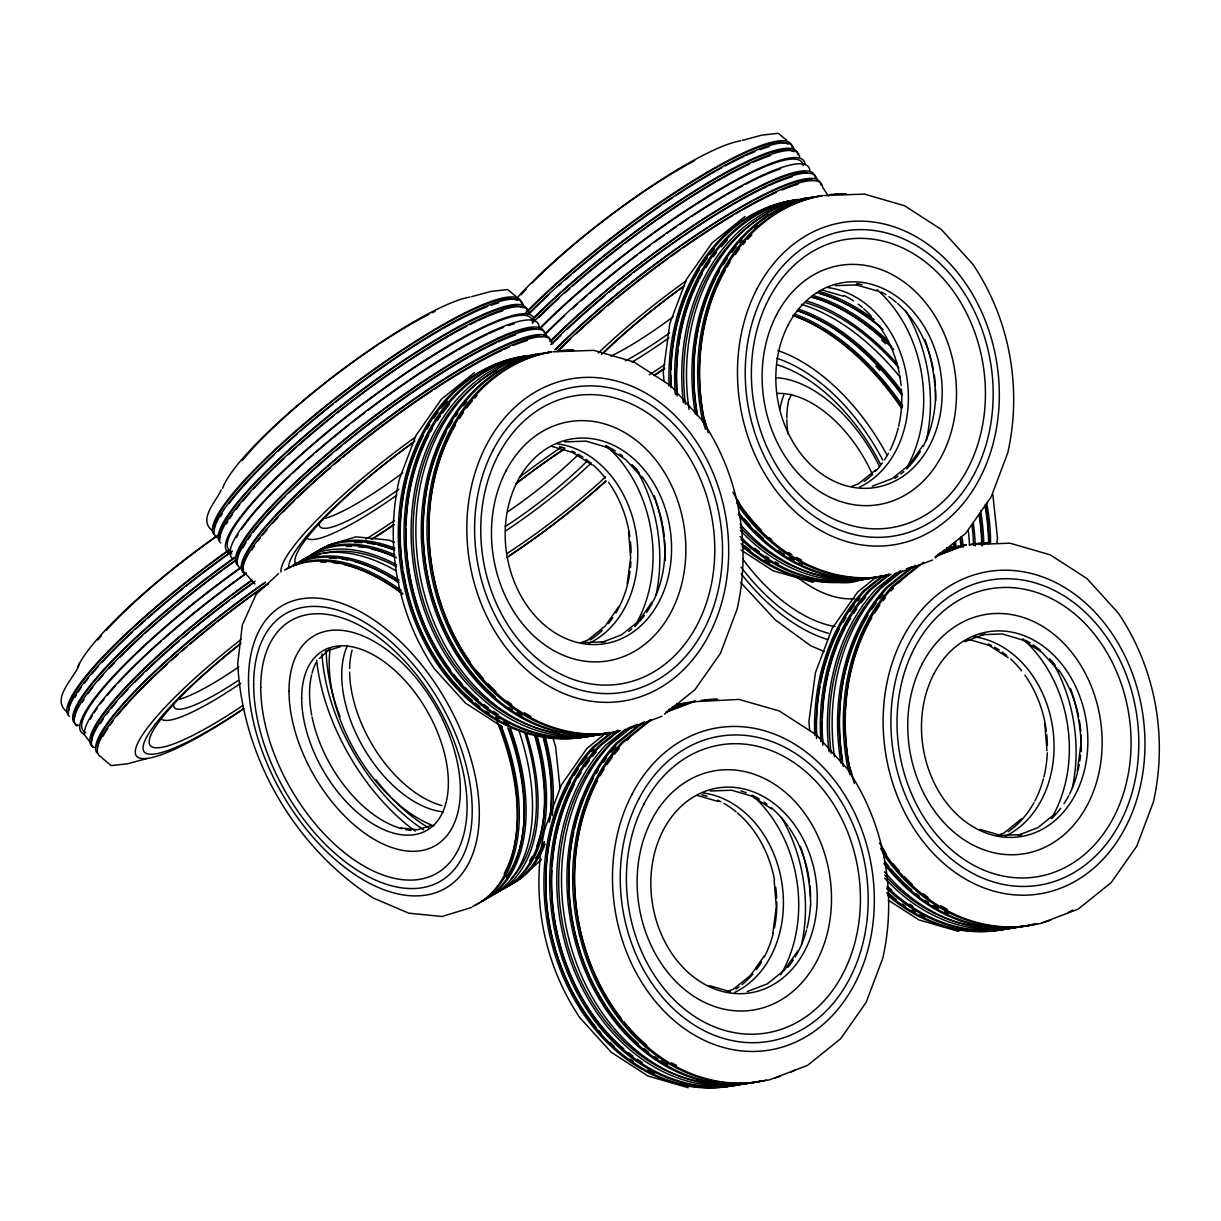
<?xml version="1.0" encoding="UTF-8"?>
<svg xmlns="http://www.w3.org/2000/svg" width="1221" height="1221" viewBox="0 0 1221 1221"><rect width="100%" height="100%" fill="white"/><g stroke="black" fill="none" stroke-linecap="round" stroke-linejoin="round"><path stroke-width="1.5" d="M996.824 543.406L997.481 537.988L992.841 494.444M544.795 828.998C530.28 893.589 542.826 962.896 579.944 1017.81L611.263 1052.304L648 1076.022L688.171 1087.697M627.182 583.821L630.662 557.86L628.525 531.196M772.832 932.936L776.312 906.959L774.175 880.295M1077.273 771.413L1080.753 745.451M544.856 828.815L561.462 784.767L586.996 748.351L605.982 733.073M256.089 594.49L242.323 625.015L237.729 663.324C242.231 756.913 294.414 847.313 373.214 898L408.699 913.171L442.002 916.513L471.352 907.524M789.377 399.008L791.544 394.23M79.457 663.461C76.145 676.831 49.832 698.168 66.758 711.645M221.169 489.804C216.621 501.221 197.497 519.291 212.408 530.723M618.421 607.051L605.128 626.144L587.774 640.079L581.104 642.628M638.659 621.138L652.228 601.785M909.309 464.88L922.878 445.543M750.503 975.487L764.071 956.15M784.309 970.237L797.878 950.884M319.337 658.592L330.464 648.427M256.425 594.032L278.556 573.58M519.887 879.41L541.544 859.309M474.404 372.68L441.346 399.252L415.812 435.668L399.145 479.899C384.63 544.49 397.176 613.797 434.294 668.711L465.613 703.204L502.35 726.922M745.039 216.422L711.98 242.994L686.446 279.411L669.795 323.657L663.278 372.252L664.01 381.486M638.934 620.894L621.581 634.828L601.602 642.444M875.762 469.887L858.409 483.837L851.754 486.37M909.584 464.636L892.23 478.571L872.237 486.202M611.202 732.356L592.734 747.176A192.796 153.632 81.2 0 0 563.568 977.731A192.796 153.632 81.2 0 0 739.178 1084.217M612.896 732.096L594.429 746.916A192.796 153.632 81.2 0 0 563.949 974.373A192.796 153.632 81.2 0 0 735.546 1085.164M618.36 730.326L598.488 746.29A192.796 153.632 81.2 0 0 567.994 973.748A192.796 153.632 81.2 0 0 739.605 1084.538M618.635 731.196L600.183 746.031A192.796 153.632 81.2 0 0 571.001 976.571A192.796 153.632 81.2 0 0 746.611 1083.073M625.473 729.212L605.585 745.176A192.796 153.632 81.2 0 0 575.976 974.709A192.796 153.632 81.2 0 0 750.243 1082.661M631.623 727.334L610.317 744.444A192.796 153.632 81.2 0 0 579.838 971.916A192.796 153.632 81.2 0 0 751.434 1082.691M641.3 723.076L615.735 743.604A192.796 153.632 81.2 0 0 586.568 974.16A192.796 153.632 81.2 0 0 762.163 1080.646M644.398 721.672L617.414 743.345A192.796 153.632 81.2 0 0 587.805 972.862A192.796 153.632 81.2 0 0 762.087 1080.814M649.877 719.902L621.474 742.719A192.796 153.632 81.2 0 0 591.864 972.237A192.796 153.632 81.2 0 0 766.147 1080.188M651.571 719.642L623.168 742.444A192.796 153.632 81.2 0 0 592.689 969.917A192.796 153.632 81.2 0 0 764.285 1080.692L769.779 1079.761L807.539 1065.368L840.597 1038.796L866.147 1002.38L882.798 958.134C897.313 893.543 884.767 824.251 847.649 769.322M664.468 714.209L694.947 689.682L720.497 653.281L737.148 609.035C751.678 544.444 739.117 475.152 701.999 420.222M876.617 576.831L857.63 592.093L832.096 628.51L815.43 672.756L808.928 721.352L809.66 730.585M881.837 576.098L863.369 590.933A192.796 153.632 81.2 0 0 814.712 735.118M883.531 575.839L865.063 590.659A192.796 153.632 81.2 0 0 816.574 738.583M889.01 574.068L869.123 590.033A192.796 153.632 81.2 0 0 820.848 741.696M889.27 574.954L870.817 589.774A192.796 153.632 81.2 0 0 822.832 745.176M896.107 572.97L876.22 588.934A192.796 153.632 81.2 0 0 828.983 751.8M902.258 571.092L880.952 588.201A192.796 153.632 81.2 0 0 834.416 756.638M911.934 566.819L886.37 587.362A192.796 153.632 81.2 0 0 840.979 763.171M915.048 565.43L888.064 587.087A192.796 153.632 81.2 0 0 843.314 766.559M919.092 564.789L892.124 586.462A192.796 153.632 81.2 0 0 847.374 765.918L850.03 774.862M923.625 562.255L893.803 586.202A192.796 153.632 81.2 0 0 849.068 765.659L854.379 783.546M935.103 557.951L965.597 533.44L991.131 497.023L1007.783 452.777C1022.313 388.186 1009.767 318.895 972.649 263.98L941.33 229.487L904.593 205.769L864.422 194.093L823.809 195.574M750.778 975.243L733.424 989.178L726.754 991.727M784.584 969.993L767.231 983.928L747.252 991.544M1021.412 818.986L1004.059 832.936L997.389 835.469M1055.234 813.735L1037.865 827.67L1017.887 835.301M863.995 578.113L858.851 580.082A192.796 153.632 81.2 0 1 742.032 546.291M865.689 577.854L860.546 579.822A192.796 153.632 81.2 0 1 741.01 543.666M868.039 577.869L864.59 579.181A192.796 153.632 81.2 0 1 741.055 539.346M942.948 550.732L951.525 547.451A192.796 153.632 81.2 0 1 958.683 546.214M875.136 576.77L871.702 578.082A192.796 153.632 81.2 0 1 740.323 530.372M881.577 575.381L876.434 577.35A192.796 153.632 81.2 0 1 740.048 524.053M939.758 553.159L956.943 546.611M938.018 554.212L958.622 546.352A192.796 153.632 81.2 0 1 965.796 545.115M886.995 574.542L881.837 576.51A192.796 153.632 81.2 0 1 738.293 514.438M936.919 555.54L962.682 545.711A192.796 153.632 81.2 0 1 966.254 545.039M888.69 574.282L883.531 576.236A192.796 153.632 81.2 0 1 738.827 512.667M935.179 556.593L964.376 545.451M891.025 574.297L887.591 575.61A192.796 153.632 81.2 0 1 739.529 507.463L736.767 502.457M906.455 568.803L911.614 566.834M894.779 574.404L932.539 560.012M593.36 734.37L588.217 736.324A192.796 153.632 81.2 0 1 402.35 577.548A192.796 153.632 81.2 0 1 517.658 357.341M593.33 734.752L589.896 736.065A192.796 153.632 81.2 0 1 403.235 572.786A192.796 153.632 81.2 0 1 526.51 355.83A192.796 153.632 81.2 0 0 523.015 356.364M597.39 734.126L593.955 735.439A192.796 153.632 81.2 0 1 407.692 574.419A192.796 153.632 81.2 0 1 526.968 355.769M672.298 706.974L680.891 703.708A192.796 153.632 81.2 0 1 688.049 702.457M604.502 733.027L601.053 734.34A192.796 153.632 81.2 0 1 414.591 572.191A192.796 153.632 81.2 0 1 535.866 354.365M609.233 732.279L605.799 733.592A192.796 153.632 81.2 0 1 419.139 570.314A192.796 153.632 81.2 0 1 542.399 353.357M669.123 709.416L686.294 702.869M669.093 709.798L687.988 702.594A192.796 153.632 81.2 0 1 695.146 701.358A192.796 153.632 81.2 0 0 691.666 701.892M666.284 711.797L692.048 701.968A192.796 153.632 81.2 0 1 695.619 701.297M618.04 730.524L612.896 732.493A192.796 153.632 81.2 0 1 426.053 568.086A192.796 153.632 81.2 0 1 551.312 352.014A192.796 153.632 81.2 0 0 547.817 352.518M666.254 712.179L693.742 701.709L738.995 699.419L779.257 710.958L816.345 734.828L847.527 769.138M620.39 730.555L616.956 731.867A192.796 153.632 81.2 0 1 430.479 569.719A192.796 153.632 81.2 0 1 551.755 351.907A192.796 153.632 81.2 0 0 432.371 570.573A192.796 153.632 81.2 0 0 618.635 731.593M628.952 727.67L637.53 724.389M624.145 730.662L661.889 716.269M964.819 641.697L984.798 634.081M327.167 545.604L355.952 536.828L388.782 540.079L394.291 542.322M325.427 651.327L340.369 646.718M430.83 825.655L417.551 829.746L400.671 827.96M742.353 140.369L761.706 135.165L778.235 133.287L786.645 140.232M471.703 296.627L491.071 291.407L507.6 289.545L516.01 296.474M147.069 758.531L127.701 763.751L111.172 765.613L102.259 758.149M1018.299 835.149L1021.687 834.63L1000.442 835.408M835.347 285.653L856.593 284.859M553.159 351.816L593.772 350.335L633.607 361.859M564.713 441.91L585.958 441.117L606.608 447.207M969.443 544.673L1010.057 543.192L1050.243 554.868L1086.98 578.586L1118.283 613.079C1155.402 667.994 1167.963 737.286 1153.433 801.876L1136.782 846.122L1111.247 882.539L1078.189 909.111L1040.429 923.503L1034.935 924.45A192.796 153.632 81.2 0 1 886.873 856.303L879.502 842.963M584.157 642.567L605.402 641.773M980.997 634.752L1002.243 633.958L1022.893 640.048M710.363 791.01L731.608 790.216L752.258 796.306M856.165 284.859L877.243 290.949M822.343 290.11L843.436 296.215M551.709 446.367L572.802 452.457M773.336 570.833L813.155 582.341M967.994 639.209L989.086 645.314M979.791 829.334L1000.884 835.423M697.359 795.466L718.436 801.556M958.806 931.44L918.986 919.932L888.293 900.182M709.157 985.576L730.234 991.681M824.16 651.48L810.759 645.787L775.381 619.993L740.628 582.448M633.958 362.011L670.695 385.729L701.877 420.039M1022.542 639.896L1042.062 652.487L1058.622 670.726M988.735 645.146L1008.241 657.753M606.257 447.039L625.778 459.645L642.338 477.869M741.04 550.045L772.985 570.665M572.435 452.304L591.956 464.896M751.907 796.138L771.428 808.745M254.945 584.035L242.842 570.589M89.743 741.758L84.341 734.676A192.796 34.341 -37.4 0 1 246.444 572.924M737.347 499.465L740.933 505.952A190.415 151.725 81.2 0 0 761.232 530.097M732.936 492.185L741.223 507.203A192.796 153.632 81.2 0 0 889.285 575.35M882.096 846.931L886.583 855.051M880.585 848.229L885.179 856.562A192.796 153.632 81.2 0 0 1036.782 923.931M852.502 776.51L849.236 765.552A190.415 151.725 81.2 0 1 871.779 617.765M707.386 429.243L703.586 416.437A190.415 151.725 81.2 0 1 706.089 318.803M708.195 432.646L703.418 416.559A192.796 153.632 81.2 0 1 822.298 195.681M705.448 429.334L701.724 416.819A192.796 153.632 81.2 0 1 822.405 195.65M552.899 737.759L555.616 746.87L560.027 788.14M1044.825 724.038L1046.946 750.717M828.357 195.894L822.649 187.271A192.796 34.341 -37.4 0 0 724.328 220.101A192.796 34.341 -37.4 0 0 557.707 350.885M320.757 562.133A190.415 109.936 60 0 1 326.038 562.164M333.257 562.744A190.415 109.936 60 0 1 338.797 563.553M344.383 564.697A190.415 109.936 60 0 1 402.823 593.62M499.572 725.503A190.415 109.936 60 0 1 504.136 873.671M284.554 570.115A192.796 111.309 60 0 1 402.609 594.154M497.008 721.474A192.796 111.309 60 0 1 472.542 906.562M286.569 568.955A192.796 111.309 60 0 1 401.526 590.689M501.022 725.381A192.796 111.309 60 0 1 474.542 905.417M299.771 561.324A192.796 111.309 60 0 1 396.184 570.879M518.742 730.097A192.796 111.309 60 0 1 489.392 896.977M293.376 565.018A192.796 111.309 60 0 1 399.038 580.28M510.47 728.479A192.796 111.309 60 0 1 482.997 900.686M292.948 565.292A192.796 111.309 60 0 1 398.58 582.463M507.829 727.869A192.796 111.309 60 0 1 480.982 901.846M329.304 558.18A190.415 109.936 60 0 1 336.431 558.455M341.911 559.05A190.415 109.936 60 0 1 347.451 559.966M354.929 561.706A190.415 109.936 60 0 1 398.916 582.173M509.065 728.8A190.415 109.936 60 0 1 519.825 847.313M519.307 849.175A190.415 109.936 60 0 1 506.379 877.044M410.958 830.402A103.724 59.875 60 0 1 405.54 829.578M401.877 828.723A103.724 59.875 60 0 1 312.057 716.986M311.691 715.14A103.724 59.875 60 0 1 311.63 674.831M312.057 673.153A103.724 59.875 60 0 1 315.903 662.835M311.798 554.38A192.796 111.309 60 0 1 396.337 557.692M534.661 735.607A192.796 111.309 60 0 1 499.771 890.842M433.776 825.9A126.663 73.138 60 0 1 330.189 648.702M308.135 559.294A190.415 109.936 60 0 1 319.826 554.395M323.382 553.403A190.415 109.936 60 0 1 396.535 566.681M524.771 732.814A190.415 109.936 60 0 1 511.248 878.784M302.304 559.981A192.796 111.309 60 0 1 396.718 564.819M526.663 733.974A192.796 111.309 60 0 1 493.376 894.55M310.714 555.128A192.796 111.309 60 0 1 394.948 554.96M537.179 736.232A192.796 111.309 60 0 1 503.418 888.888M312.53 554.441A192.796 111.309 60 0 1 394.673 550.03M543.437 738.766A192.796 111.309 60 0 1 549.252 822.313M544.429 841.62A192.796 111.309 60 0 1 508.226 886.11M316.01 552.213A192.796 111.309 60 0 1 394.978 548.198M545.436 737.606A192.796 111.309 60 0 1 552.06 815.765M545.115 844.047A192.796 111.309 60 0 1 513.4 883.241M346.26 546.459A190.415 109.936 60 0 1 351.495 546.398M358.669 546.825A190.415 109.936 60 0 1 364.179 547.527M371.611 548.977A190.415 109.936 60 0 1 394.383 556.669M535.378 735.256A190.415 109.936 60 0 1 536.721 846.397M532.203 856.379A190.415 109.936 60 0 1 529.609 860.973M428.708 827.899A147.115 84.936 60 0 1 392.933 799.282M390.384 796.641A147.115 84.936 60 0 1 375.976 779.853M340.11 716.696A147.115 84.936 60 0 1 326.221 652.075M423.534 829.746A154.548 89.225 60 0 1 321.993 653.891M415.247 831.135A161.966 93.513 60 0 1 316.651 660.347M441.926 805.601A103.724 59.875 60 0 1 349.618 672.191M349.618 668.513A103.724 59.875 60 0 1 352.106 650.03M443.131 811.828A103.724 59.875 60 0 1 363.217 747.328A103.724 59.875 60 0 1 347.313 645.863M354.807 542.475A190.415 109.936 60 0 1 361.859 542.597M367.307 543.086A190.415 109.936 60 0 1 374.694 544.245M378.418 545.039A190.415 109.936 60 0 1 394.169 549.877M544.169 738.598A190.415 109.936 60 0 1 549.694 819.245M543.528 842.459A190.415 109.936 60 0 1 535.5 858.5M689.041 409.401A192.796 153.632 81.2 0 1 813.049 197.115M695.329 414.072A192.796 153.632 81.2 0 1 811.293 197.512M802.38 564.239A190.415 151.725 81.2 0 1 799.083 562.683M794.169 560.149A190.415 151.725 81.2 0 1 789.285 557.402M784.462 554.456A190.415 151.725 81.2 0 1 778.143 550.213M763.354 538.446A190.415 151.725 81.2 0 1 755.494 530.998M750.411 525.686A190.415 151.725 81.2 0 1 744.291 518.681M697.206 413.736A190.415 151.725 81.2 0 1 715.933 277.716M716.773 276.129A190.415 151.725 81.2 0 1 719.444 271.184M723.259 264.759A190.415 151.725 81.2 0 1 727.334 258.516M731.638 252.533A190.415 151.725 81.2 0 1 736.141 246.81M739.651 242.72A190.415 151.725 81.2 0 1 742.032 240.094M754.517 228.144A190.415 151.725 81.2 0 1 757.463 225.717M697.328 415.644A192.796 153.632 81.2 0 1 812.988 197.253M814.758 196.902A192.796 153.632 81.2 0 1 821.962 195.757M835.149 194.307A192.796 153.632 81.2 0 1 846.214 194.231M829.517 194.658A192.796 153.632 81.2 0 1 846.061 193.91M801.556 560.134A190.415 151.725 81.2 0 1 796.657 557.448M791.818 554.563A190.415 151.725 81.2 0 1 788.613 552.533M771.779 539.896A190.415 151.725 81.2 0 1 769.108 537.561M706.562 316.972A190.415 151.725 81.2 0 1 725.198 270.299M727.075 267.048A190.415 151.725 81.2 0 1 730.005 262.286M735.21 254.594A190.415 151.725 81.2 0 1 739.621 248.748M743.055 244.536A190.415 151.725 81.2 0 1 745.39 241.834M747.786 239.209A190.415 151.725 81.2 0 1 751.8 235.058M835.362 577.625A190.415 151.725 81.2 0 1 740.262 527.258M685.454 404.365A190.415 151.725 81.2 0 1 767.627 213.797M683.333 402.701A192.796 153.632 81.2 0 1 806.501 198.123M866.284 578.922A192.796 153.632 81.2 0 1 740.094 536.523M677.182 396.077A192.796 153.632 81.2 0 1 795.741 199.923M802.899 198.687A192.796 153.632 81.2 0 1 806.532 198.229M669.062 386.004A192.796 153.632 81.2 0 1 788.293 201.083M793.65 200.122A192.796 153.632 81.2 0 1 797.267 199.603M769.551 562.835A190.415 151.725 81.2 0 1 764.682 560.027M750.518 550.396A190.415 151.725 81.2 0 1 744.505 545.604M670.985 386.065A190.415 151.725 81.2 0 1 670.833 375.076M670.955 369.566A190.415 151.725 81.2 0 1 676.922 325.045M677.35 323.275A190.415 151.725 81.2 0 1 693.772 279.701M694.657 278.037A190.415 151.725 81.2 0 1 699.297 269.917M702.273 265.186A190.415 151.725 81.2 0 1 707.554 257.57M709.752 254.655A190.415 151.725 81.2 0 1 714.316 249.008M670.833 387.622A192.796 153.632 81.2 0 1 797.145 199.588M675.335 394.475A192.796 153.632 81.2 0 1 797.603 199.527M844.215 295.574A103.724 82.646 81.2 0 1 853.586 300.931M858.088 304.121A103.724 82.646 81.2 0 1 862.423 307.6M863.72 308.73A103.724 82.646 81.2 0 1 871.275 316.193M879.227 326.083A103.724 82.646 81.2 0 1 899.236 373.077M899.572 374.847A103.724 82.646 81.2 0 1 901.113 385.577M901.419 389.194A103.724 82.646 81.2 0 1 898.641 426.236M898.198 428.022A103.724 82.646 81.2 0 1 890.063 450.198M888.369 453.418A103.724 82.646 81.2 0 1 884.508 459.859M882.386 462.942A103.724 82.646 81.2 0 1 875.503 471.382M872.817 474.145A103.724 82.646 81.2 0 1 864.086 481.517M778.555 563.705A190.415 151.725 81.2 0 1 775.289 561.95M768.818 558.15A190.415 151.725 81.2 0 1 765.628 556.104M759.34 551.785A190.415 151.725 81.2 0 1 754.746 548.321M677.243 394.414A190.415 151.725 81.2 0 1 678.113 349.832M678.586 346.092A190.415 151.725 81.2 0 1 698.702 280.403M699.526 278.8A190.415 151.725 81.2 0 1 702.212 273.87M706.028 267.43A190.415 151.725 81.2 0 1 710.088 261.202M713.293 256.685A190.415 151.725 81.2 0 1 716.62 252.32M721.229 246.749A190.415 151.725 81.2 0 1 727.441 239.988M856.806 283.608A103.724 82.646 81.2 0 1 862.224 284.661M881.18 291.941A103.724 82.646 81.2 0 1 885.866 294.688M888.919 296.703A103.724 82.646 81.2 0 1 896.245 302.335M897.542 303.48A103.724 82.646 81.2 0 1 933.378 369.581M934.263 374.908A103.724 82.646 81.2 0 1 935.362 385.744M935.515 389.362A103.724 82.646 81.2 0 1 923.076 446.504M920.313 451.434A103.724 82.646 81.2 0 1 906.623 468.879M903.815 471.504A103.724 82.646 81.2 0 1 900.9 473.962M897.893 476.251A103.724 82.646 81.2 0 1 894.81 478.373M924.908 339.469A154.548 123.153 81.2 0 1 935.698 400.702M905.509 310.47A147.115 117.231 81.2 0 1 926.251 440.75M877.06 289.728A126.663 100.931 81.2 0 1 906.654 467.857M827.838 287.591A103.724 82.646 81.2 0 1 906.791 377.136A103.724 82.646 81.2 0 1 859.645 487.072M947.206 909.233A190.415 151.725 81.2 0 1 940.689 905.616M927.991 897.313A190.415 151.725 81.2 0 1 923.381 893.848M912.102 884.248A190.415 151.725 81.2 0 1 904.318 876.571M899.328 871.138A190.415 151.725 81.2 0 1 893.329 863.995M874.663 612.957A190.415 151.725 81.2 0 1 879.792 605.204M883.027 600.732A190.415 151.725 81.2 0 1 885.271 597.847M891.04 590.933A190.415 151.725 81.2 0 1 893.436 588.308M898.809 582.799A190.415 151.725 81.2 0 1 901.617 580.158M1017.246 926.815A192.796 153.632 81.2 0 1 887.057 886.919M946.748 548.061A192.796 153.632 81.2 0 1 952.182 547.329M948.03 913.339A190.415 151.725 81.2 0 1 944.733 911.782M938.186 908.363A190.415 151.725 81.2 0 1 933.317 905.555M928.525 902.533A190.415 151.725 81.2 0 1 925.365 900.411M919.154 895.909A190.415 151.725 81.2 0 1 916.132 893.558M911.69 889.88A190.415 151.725 81.2 0 1 891.147 869.215M888.766 866.345A190.415 151.725 81.2 0 1 885.286 861.95M842.551 761.019A190.415 151.725 81.2 0 1 867.933 615.445M871.947 609.157A190.415 151.725 81.2 0 1 876.19 603.098M879.517 598.733A190.415 151.725 81.2 0 1 882.951 594.535M1034.492 924.129A192.796 153.632 81.2 0 1 884.477 861.767M977.136 543.666A192.796 153.632 81.2 0 1 990.017 543.284M971.534 544.215A192.796 153.632 81.2 0 1 989.865 542.979M1072.71 910.042A192.796 153.632 81.2 0 1 1067.826 912.728M1050.808 920.085A192.796 153.632 81.2 0 1 1042.017 922.786M1032.798 924.404A192.796 153.632 81.2 0 1 883.943 863.537M962.301 545.634A192.796 153.632 81.2 0 1 965.918 545.131M1009.736 928.143A192.796 153.632 81.2 0 1 886.66 892.765M1010.24 928.281A192.796 153.632 81.2 0 1 886.705 888.445M1009.813 927.975A192.796 153.632 81.2 0 1 887.682 895.39M980.997 926.724A190.415 151.725 81.2 0 1 977.227 926.296M975.426 926.067A190.415 151.725 81.2 0 1 884.66 874.984M831.104 753.464A190.415 151.725 81.2 0 1 900.533 570.726M912.865 906.241A190.415 151.725 81.2 0 1 909.691 904.151M891.757 890.231A190.415 151.725 81.2 0 1 887.789 886.583M822.893 743.513A190.415 151.725 81.2 0 1 822.252 721.458M822.359 717.765A190.415 151.725 81.2 0 1 828.311 673.259M828.754 671.489A190.415 151.725 81.2 0 1 845.176 627.899M846.046 626.251A190.415 151.725 81.2 0 1 850.686 618.116M853.677 613.385A190.415 151.725 81.2 0 1 856.791 608.775M861.156 602.853A190.415 151.725 81.2 0 1 865.704 597.206M1020.893 926.403A192.796 153.632 81.2 0 1 884.706 878.097M946.794 548.183A192.796 153.632 81.2 0 1 952.151 547.222M1022.084 926.449A192.796 153.632 81.2 0 1 884.462 871.733M925.03 916.925A190.415 151.725 81.2 0 1 920.1 914.544M915.201 911.934A190.415 151.725 81.2 0 1 911.95 910.088M905.524 906.104A190.415 151.725 81.2 0 1 902.365 903.983M896.168 899.495A190.415 151.725 81.2 0 1 888.69 893.467M816.712 737.011A190.415 151.725 81.2 0 1 819.932 686.812M820.619 683.15A190.415 151.725 81.2 0 1 839.422 628.8M843.039 622.237A190.415 151.725 81.2 0 1 845.924 617.429M849.984 611.187A190.415 151.725 81.2 0 1 854.288 605.204M857.661 600.885A190.415 151.725 81.2 0 1 859.966 598.107M1022.71 638.827A126.663 100.931 81.2 0 1 1051.373 818.574M988.277 643.925A103.724 82.646 81.2 0 1 991.437 645.466M994.596 647.176A103.724 82.646 81.2 0 1 999.236 650.03M1002.258 652.121A103.724 82.646 81.2 0 1 1006.653 655.509M1010.667 659.004A103.724 82.646 81.2 0 1 1021.611 670.817M1024.877 675.182A103.724 82.646 81.2 0 1 1046.336 731.058M1046.763 734.676A103.724 82.646 81.2 0 1 1047.389 745.527M1047.313 752.792A103.724 82.646 81.2 0 1 1043.848 777.121M1043.39 778.906A103.724 82.646 81.2 0 1 1034.904 800.854M1034.019 802.518A103.724 82.646 81.2 0 1 1008.195 831.699M1070.558 688.568A154.548 123.153 81.2 0 1 1081.363 751.617M1052.09 661.172A147.115 117.231 81.2 0 1 1072.297 788.033M1025.258 640.201A103.724 82.646 81.2 0 1 1029.959 642.826M1033.042 644.78A103.724 82.646 81.2 0 1 1040.46 650.259M1049.526 658.73A103.724 82.646 81.2 0 1 1055.417 665.567M1058.683 669.932A103.724 82.646 81.2 0 1 1071.366 692.856M1072.023 694.505A103.724 82.646 81.2 0 1 1078.692 716.925M1079.349 720.451A103.724 82.646 81.2 0 1 1080.738 731.226M1080.997 734.844A103.724 82.646 81.2 0 1 1080.906 751.342M1080.57 755.158A103.724 82.646 81.2 0 1 1079.852 760.836M1079.242 764.575A103.724 82.646 81.2 0 1 1078.097 770.069M1077.67 771.87A103.724 82.646 81.2 0 1 1069.52 794.047M1068.726 795.604A103.724 82.646 81.2 0 1 1063.964 803.708M1060.759 808.271A103.724 82.646 81.2 0 1 1052.273 817.978M973.488 636.69A103.724 82.646 81.2 0 1 1052.441 726.236A103.724 82.646 81.2 0 1 1005.295 836.171M557.203 443.834A103.724 82.646 81.2 0 1 636.156 533.394A103.724 82.646 81.2 0 1 589.01 643.33M559.584 446.611A103.724 82.646 81.2 0 1 564.972 448.244M571.993 451.068A103.724 82.646 81.2 0 1 575.152 452.609M578.296 454.319A103.724 82.646 81.2 0 1 582.951 457.188M585.973 459.279A103.724 82.646 81.2 0 1 590.369 462.667M593.085 464.987A103.724 82.646 81.2 0 1 605.326 477.976M608.592 482.341A103.724 82.646 81.2 0 1 629.807 536.416M630.463 541.819A103.724 82.646 81.2 0 1 631.104 552.67M630.921 561.843A103.724 82.646 81.2 0 1 630.479 567.567M630.021 571.367A103.724 82.646 81.2 0 1 615.857 612.942M612.82 617.658A103.724 82.646 81.2 0 1 608.409 623.565M602.182 630.387A103.724 82.646 81.2 0 1 590.354 639.88M605.799 445.818A103.724 82.646 81.2 0 1 615.231 450.931M619.78 454.014A103.724 82.646 81.2 0 1 622.741 456.242M631.99 464.591A103.724 82.646 81.2 0 1 639.132 472.71M642.399 477.075A103.724 82.646 81.2 0 1 655.067 500.015M655.738 501.648A103.724 82.646 81.2 0 1 662.408 524.068M662.744 525.839A103.724 82.646 81.2 0 1 664.285 536.568M664.59 540.186A103.724 82.646 81.2 0 1 653.235 601.19M652.441 602.762A103.724 82.646 81.2 0 1 646.642 612.408M644.474 615.43A103.724 82.646 81.2 0 1 639.88 621.062M638.675 622.374A103.724 82.646 81.2 0 1 634.599 626.465M631.745 628.998A103.724 82.646 81.2 0 1 628.769 631.379M611.202 732.753A192.796 153.632 81.2 0 1 425.335 573.977A192.796 153.632 81.2 0 1 540.659 353.769M606.425 445.97A126.663 100.931 81.2 0 1 635.088 625.732M595.65 735.179A192.796 153.632 81.2 0 1 409.783 576.388A192.796 153.632 81.2 0 1 525.091 356.181M532.264 354.945A192.796 153.632 81.2 0 1 535.897 354.472M635.805 468.33A147.115 117.231 81.2 0 1 656.013 595.192M521.901 715.521A190.415 151.725 81.2 0 1 517.032 712.698M512.24 709.676A190.415 151.725 81.2 0 1 509.065 707.554M495.405 697.038A190.415 151.725 81.2 0 1 446.123 432.371M448.809 427.442A190.415 151.725 81.2 0 1 452.625 421.001M455.662 416.315A190.415 151.725 81.2 0 1 457.753 413.247M463.232 405.891A190.415 151.725 81.2 0 1 466.666 401.678M562.683 350.671A192.796 153.632 81.2 0 1 573.733 350.427M559.142 733.211A190.415 151.725 81.2 0 1 416.453 571.749A190.415 151.725 81.2 0 1 496.993 370.055M498.183 714.392A190.415 151.725 81.2 0 1 493.406 711.309M488.705 708.027A190.415 151.725 81.2 0 1 484.111 704.578M478.159 699.725A190.415 151.725 81.2 0 1 465.048 687.301M462.53 684.615A190.415 151.725 81.2 0 1 454.059 674.725M450.61 670.298A190.415 151.725 81.2 0 1 424.771 625.396M424.038 623.672A190.415 151.725 81.2 0 1 405.967 528.617M406.059 524.923A190.415 151.725 81.2 0 1 428.892 435.058M430.662 431.761A190.415 151.725 81.2 0 1 432.493 428.495M437.393 420.543A190.415 151.725 81.2 0 1 440.506 415.934M442.658 412.942A190.415 151.725 81.2 0 1 449.42 404.365M508.745 724.068A190.415 151.725 81.2 0 1 503.815 721.687M498.901 719.093A190.415 151.725 81.2 0 1 495.665 717.231M489.239 713.247A190.415 151.725 81.2 0 1 486.08 711.126M479.884 706.638A190.415 151.725 81.2 0 1 475.351 703.082M472.405 700.61A190.415 151.725 81.2 0 1 403.266 571.749M402.701 568.116A190.415 151.725 81.2 0 1 423.138 435.943M426.755 429.38A190.415 151.725 81.2 0 1 429.639 424.572M433.699 418.345A190.415 151.725 81.2 0 1 438.003 412.362M441.376 408.043A190.415 151.725 81.2 0 1 447.207 401.221M557.066 351.129A192.796 153.632 81.2 0 1 573.58 350.137M530.921 716.376A190.415 151.725 81.2 0 1 524.404 712.774M511.706 704.456A190.415 151.725 81.2 0 1 507.097 701.007M495.818 691.391A190.415 151.725 81.2 0 1 488.034 683.729M483.043 678.281A190.415 151.725 81.2 0 1 477.045 671.153M470.299 662.209A190.415 151.725 81.2 0 1 432.951 572.695M432.631 570.894A190.415 151.725 81.2 0 1 435.027 476.831M435.454 475.061A190.415 151.725 81.2 0 1 451.877 431.486M452.762 429.823A190.415 151.725 81.2 0 1 455.494 424.923M459.371 418.528A190.415 151.725 81.2 0 1 463.507 412.362M466.743 407.89A190.415 151.725 81.2 0 1 472.42 400.793M474.755 398.077A190.415 151.725 81.2 0 1 477.136 395.451M654.273 495.711A154.548 123.153 81.2 0 1 665.079 560.592M700.9 700.472A192.796 153.632 81.2 0 1 717.383 699.236M795.527 1069.825A192.796 153.632 81.2 0 1 790.506 1072.221M780.173 1076.342A192.796 153.632 81.2 0 1 774.908 1078.036M704.67 700.076A192.796 153.632 81.2 0 1 717.536 699.496M676.571 1065.475A190.415 151.725 81.2 0 1 671.672 1062.804M646.794 1045.237A190.415 151.725 81.2 0 1 623.87 1021.702M621.535 1018.787A190.415 151.725 81.2 0 1 593.406 970.924M592.689 969.199A190.415 151.725 81.2 0 1 597.527 780.585M600.213 775.64A190.415 151.725 81.2 0 1 604.029 769.215M607.051 764.514A190.415 151.725 81.2 0 1 612.393 756.989M614.621 754.09A190.415 151.725 81.2 0 1 619.23 748.519M626.8 740.399A190.415 151.725 81.2 0 1 629.563 737.728M701.617 794.871A103.724 82.646 81.2 0 1 707.035 796.214M717.643 800.167A103.724 82.646 81.2 0 1 720.802 801.709M723.946 803.418A103.724 82.646 81.2 0 1 736.019 811.767M737.438 812.942A103.724 82.646 81.2 0 1 774.572 880.188M775.701 887.316A103.724 82.646 81.2 0 1 776.648 898.168M776.754 901.77A103.724 82.646 81.2 0 1 774.435 927.929M773.214 933.378A103.724 82.646 81.2 0 1 764.27 957.111M761.507 962.041A103.724 82.646 81.2 0 1 756.303 969.779M752.884 974.053A103.724 82.646 81.2 0 1 742.109 984.569M739.087 986.858A103.724 82.646 81.2 0 1 736.004 988.979M800.503 846.55A154.548 123.153 81.2 0 1 810.713 906.043M781.455 817.429A147.115 117.231 81.2 0 1 801.663 944.291M642.231 1062.484A190.415 151.725 81.2 0 1 637.469 1059.34M632.814 1055.997A190.415 151.725 81.2 0 1 628.25 1052.487M623.794 1048.824A190.415 151.725 81.2 0 1 551.877 870.252M552.09 866.483A190.415 151.725 81.2 0 1 574.526 784.157M578.144 777.594A190.415 151.725 81.2 0 1 581.028 772.786M585.103 766.559A190.415 151.725 81.2 0 1 589.407 760.561M592.765 756.242A190.415 151.725 81.2 0 1 596.23 752.105M609.401 738.69A190.415 151.725 81.2 0 1 612.286 736.171M740.857 790.949A103.724 82.646 81.2 0 1 746.214 792.734M753.036 795.665A103.724 82.646 81.2 0 1 759.325 799.083M763.934 802.06A103.724 82.646 81.2 0 1 766.925 804.212M771.245 807.692A103.724 82.646 81.2 0 1 788.049 826.174M789.102 827.67A103.724 82.646 81.2 0 1 809.523 882.066M809.935 885.668A103.724 82.646 81.2 0 1 810.561 896.519M810.393 905.692A103.724 82.646 81.2 0 1 807.02 928.113M806.562 929.898A103.724 82.646 81.2 0 1 795.314 956.776M793.329 959.965A103.724 82.646 81.2 0 1 787.866 967.414M667.551 1064.62A190.415 151.725 81.2 0 1 661.08 1060.82M657.875 1058.775A190.415 151.725 81.2 0 1 654.715 1056.653M648.519 1052.166A190.415 151.725 81.2 0 1 644.001 1048.595M638.369 1043.802A190.415 151.725 81.2 0 1 573.702 832.188M574.511 828.601A190.415 151.725 81.2 0 1 593.543 778.174M596.336 773.305A190.415 151.725 81.2 0 1 598.275 770.1M603.403 762.347A190.415 151.725 81.2 0 1 606.654 757.875M611.156 752.167A190.415 151.725 81.2 0 1 615.842 746.748M710.363 1082.966A190.415 151.725 81.2 0 1 564.804 934.309A190.415 151.725 81.2 0 1 628.372 728.067M654.395 1073.167A190.415 151.725 81.2 0 1 647.817 1069.947M633.302 1061.308A190.415 151.725 81.2 0 1 630.158 1059.141M614.041 1046.183A190.415 151.725 81.2 0 1 610.103 1042.475M601.175 1033.241A190.415 151.725 81.2 0 1 598.717 1030.448M596.321 1027.609A190.415 151.725 81.2 0 1 587.209 1015.78M586.172 1014.3A190.415 151.725 81.2 0 1 550.213 928.128M549.862 926.266A190.415 151.725 81.2 0 1 552.365 828.632M552.823 826.8A190.415 151.725 81.2 0 1 567.963 786.645M568.788 785.042A190.415 151.725 81.2 0 1 570.558 781.745M574.297 775.274A190.415 151.725 81.2 0 1 578.311 768.986M581.471 764.422A190.415 151.725 81.2 0 1 587.011 757.142M591.666 751.648A190.415 151.725 81.2 0 1 594.047 749.022M752.075 795.069A126.663 100.931 81.2 0 1 780.738 974.831M702.853 792.933A103.724 82.646 81.2 0 1 781.806 882.493A103.724 82.646 81.2 0 1 734.66 992.429M793.879 315.842A190.415 109.936 60 0 1 902.151 407.478M953.952 543.086A190.415 109.936 60 0 1 954.395 548.641M792.795 315.323A192.796 111.309 60 0 1 901.708 408.455M953.448 543.086A192.796 111.309 60 0 1 953.952 548.748M794.81 314.179A192.796 111.309 60 0 1 902.655 405.754M955.448 541.941A192.796 111.309 60 0 1 955.951 547.603M854.746 598.687A121.154 69.948 60 0 1 797.008 577.09M776.297 377.747A121.154 69.948 60 0 1 879.471 466.453M859.401 580.158A103.724 59.875 60 0 1 831.226 580.845M777.243 393.452A103.724 59.875 60 0 1 872.328 474.206M811.751 296.947A192.796 111.309 60 0 1 893.741 349.633M979.196 515.857A192.796 111.309 60 0 1 981.745 545.863M881.608 340.079A190.415 109.936 60 0 1 885.637 343.788M797.939 310.806A192.796 111.309 60 0 1 902.075 395.375M960.255 539.163A192.796 111.309 60 0 1 960.896 546.687M797.237 310.76A190.415 109.936 60 0 1 902.334 394.2M960.576 537.286A190.415 109.936 60 0 1 961.324 546.55M798.275 309.096A192.796 111.309 60 0 1 900.762 389.774M962.255 538.003A192.796 111.309 60 0 1 963.003 547.39M835.164 626.602A145.879 84.218 60 0 1 742.704 558.959M777.67 364.972A145.879 84.218 60 0 1 880.417 464.102M828.448 633.272A154.548 89.225 60 0 1 741.101 567.139M776.754 358.287A154.548 89.225 60 0 1 882.737 460.073M827.762 639.545A163.202 94.231 60 0 1 741.178 573.763M777.746 350.519A163.202 94.231 60 0 1 887.209 455.464M806.989 301.129A192.796 111.309 60 0 1 897.481 364.179M973.351 523.412A192.796 111.309 60 0 1 975.258 545.955M812.576 297.481A190.415 109.936 60 0 1 891.666 346.489M979.532 514.117A190.415 109.936 60 0 1 982.066 545.512M813.766 295.787A192.796 111.309 60 0 1 887.942 340.857M980.57 510.821A192.796 111.309 60 0 1 983.744 544.703M788.033 434.05A103.724 59.875 60 0 1 786.843 419.765M786.828 418.07A103.724 59.875 60 0 1 788.903 399.282M816.941 292.567A192.796 111.309 60 0 1 883.027 329.426M985.026 506.105A192.796 111.309 60 0 1 988.552 543.711M779.975 409.142A103.724 59.875 60 0 1 783.821 395.085M819.383 293.544A190.415 109.936 60 0 1 880.158 326.251M985.378 504.441A190.415 109.936 60 0 1 988.873 541.575M818.94 291.407A192.796 111.309 60 0 1 874.343 319.749M986.675 503.006A192.796 111.309 60 0 1 990.552 542.551M801.388 304.365A192.796 111.309 60 0 1 900.381 377.426M968.238 530.494A192.796 111.309 60 0 1 969.52 545.543M805.845 302.808A190.415 109.936 60 0 1 898.915 367.979M971.931 524.679A190.415 109.936 60 0 1 973.564 545.054M875.854 366.147A190.415 109.936 60 0 1 879.776 370.329M231.792 553.83A192.796 34.341 -37.4 0 1 354.807 409.935A192.796 34.341 -37.4 0 1 534.432 320.482M219.841 540.46A192.796 34.341 -37.4 0 1 369.536 387.698A192.796 34.341 -37.4 0 1 529.029 313.4M226.373 523.962A190.415 33.913 -37.4 0 1 227.884 521.352M229.609 518.589A190.415 33.913 -37.4 0 1 232.57 514.194M235.974 509.539A190.415 33.913 -37.4 0 1 239.789 504.655M242.872 500.915A190.415 33.913 -37.4 0 1 249.74 492.979M253.525 488.827A190.415 33.913 -37.4 0 1 261.645 480.265M263.049 478.815A190.415 33.913 -37.4 0 1 283.852 458.608M288.11 454.685A190.415 33.913 -37.4 0 1 296.505 447.115M299.16 444.765A190.415 33.913 -37.4 0 1 334.478 415.109M337.332 412.835A190.415 33.913 -37.4 0 1 407.783 361.462M409.279 360.485A190.415 33.913 -37.4 0 1 466.773 326.251M469.932 324.633A190.415 33.913 -37.4 0 1 477.518 320.925M478.968 320.253A190.415 33.913 -37.4 0 1 502.823 310.851M220.07 536.843A190.415 33.913 -37.4 0 1 355.921 394.902A190.415 33.913 -37.4 0 1 522.771 307.906M220.833 542.994A192.796 34.341 -37.4 0 1 355.723 394.52A192.796 34.341 -37.4 0 1 527.335 311.172M216.773 537.667A192.796 34.341 -37.4 0 1 351.663 389.209A192.796 34.341 -37.4 0 1 523.275 305.861M213.767 534.188A192.796 34.341 -37.4 0 1 354.014 383.943A192.796 34.341 -37.4 0 1 521.581 303.647M402.762 472.802A103.724 18.468 -37.4 0 1 325.091 518.36M251.709 550.106A190.415 33.913 -37.4 0 1 254.517 545.818M257.784 541.239A190.415 33.913 -37.4 0 1 260.195 538.064M262.79 534.783A190.415 33.913 -37.4 0 1 266.941 529.761M272.741 523.107A190.415 33.913 -37.4 0 1 277.823 517.551M283.226 511.843A190.415 33.913 -37.4 0 1 294.688 500.32M297.298 497.771A190.415 33.913 -37.4 0 1 330.326 467.765M334.523 464.163A190.415 33.913 -37.4 0 1 340.216 459.371M343.086 456.975A190.415 33.913 -37.4 0 1 432.265 390.613M433.867 389.545A190.415 33.913 -37.4 0 1 501.953 350.366M503.876 349.496A190.415 33.913 -37.4 0 1 509.447 347.023M513.018 345.543A190.415 33.913 -37.4 0 1 527.228 340.583M243.055 566.971A190.415 33.913 -37.4 0 1 371.001 431.059A190.415 33.913 -37.4 0 1 541.956 336.508M244.2 574.068A192.796 34.341 -37.4 0 1 384.447 423.809A192.796 34.341 -37.4 0 1 552.014 343.513M394.2 524.633A163.202 29.075 -37.4 0 1 372.1 539.3M280.967 572.039A163.202 29.075 -37.4 0 1 415.445 437.087M393.437 524.832A154.548 27.534 -37.4 0 1 371.276 539.361M288.721 567.994A154.548 27.534 -37.4 0 1 414.865 441.071M396.856 495.115A121.154 21.581 -37.4 0 1 306.227 537.225M398.885 489.209A103.724 18.468 -37.4 0 1 319.459 522.161M222.573 488.385A163.202 29.075 -37.4 0 1 330.479 378.632A163.202 29.075 -37.4 0 1 470.054 297.054M238.064 565.582A192.796 34.341 -37.4 0 1 372.954 417.109A192.796 34.341 -37.4 0 1 544.581 333.776M232.662 558.501A192.796 34.341 -37.4 0 1 367.552 410.027A192.796 34.341 -37.4 0 1 539.163 326.679M394.139 520.787A145.879 25.977 -37.4 0 1 365.735 539.148M296.352 564.972A145.879 25.977 -37.4 0 1 412.698 442.918M229.807 550.824A190.415 33.913 -37.4 0 1 363.034 404.197A190.415 33.913 -37.4 0 1 532.524 321.886M245.558 574.053A192.796 34.341 -37.4 0 1 374.679 427.701A192.796 34.341 -37.4 0 1 550.32 341.3M243.62 569.337A192.796 34.341 -37.4 0 1 366.636 425.442A192.796 34.341 -37.4 0 1 546.275 335.989M220.635 516.422A190.415 33.913 -37.4 0 1 222.13 513.812M229.044 503.586A190.415 33.913 -37.4 0 1 273.947 454.975M278.113 451.083A190.415 33.913 -37.4 0 1 297.466 433.684M300.198 431.303A190.415 33.913 -37.4 0 1 333.028 404.166M335.912 401.877A190.415 33.913 -37.4 0 1 402.045 353.937M403.525 352.961A190.415 33.913 -37.4 0 1 440.827 329.777M442.567 328.785A190.415 33.913 -37.4 0 1 487.713 306.532M490.995 305.311A190.415 33.913 -37.4 0 1 498.489 302.915M214.316 529.304A190.415 33.913 -37.4 0 1 350.183 387.362A190.415 33.913 -37.4 0 1 517.032 300.366M236.523 537.255A190.415 33.913 -37.4 0 1 238.034 534.645M241.666 528.983A190.415 33.913 -37.4 0 1 289.835 475.808M292.597 473.199A190.415 33.913 -37.4 0 1 304.044 462.728M307.967 459.233A190.415 33.913 -37.4 0 1 313.354 454.502M316.102 452.121A190.415 33.913 -37.4 0 1 348.916 424.984M351.816 422.695A190.415 33.913 -37.4 0 1 365.003 412.484M367.964 410.256A190.415 33.913 -37.4 0 1 417.933 374.755M419.414 373.779A190.415 33.913 -37.4 0 1 456.715 350.595M458.455 349.603A190.415 33.913 -37.4 0 1 487.652 334.218M489.117 333.531A190.415 33.913 -37.4 0 1 503.601 327.35M508.47 325.595A190.415 33.913 -37.4 0 1 514.377 323.748M242.948 547.802A190.415 33.913 -37.4 0 1 245.955 542.582M247.787 539.758A190.415 33.913 -37.4 0 1 250.9 535.271M253.22 532.127A190.415 33.913 -37.4 0 1 285.134 496.535M288.95 492.78A190.415 33.913 -37.4 0 1 331.608 454.243M335.897 450.641A190.415 33.913 -37.4 0 1 341.682 445.863M344.581 443.482A190.415 33.913 -37.4 0 1 496.214 342.842M498.122 341.956A190.415 33.913 -37.4 0 1 515.567 334.89M237.317 559.432A190.415 33.913 -37.4 0 1 365.262 423.534A190.415 33.913 -37.4 0 1 536.202 328.968M242.506 460.332A154.548 27.534 -37.4 0 1 378.556 344.307M380.052 343.315A154.548 27.534 -37.4 0 1 428.968 314.377M432.112 312.82A154.548 27.534 -37.4 0 1 435.149 311.355M94.154 747.435A192.796 34.341 -37.4 0 1 251.862 580.021M91.667 740.353A190.415 33.913 -37.4 0 1 251.755 580.616M68.452 713.858A192.796 34.341 -37.4 0 1 232.112 550.992M74.985 697.344A190.415 33.913 -37.4 0 1 76.48 694.734M78.205 691.986A190.415 33.913 -37.4 0 1 81.166 687.591M84.585 682.936A190.415 33.913 -37.4 0 1 88.4 678.052M91.468 674.313A190.415 33.913 -37.4 0 1 98.352 666.376M102.121 662.225A190.415 33.913 -37.4 0 1 132.463 632.005M135.287 629.38A190.415 33.913 -37.4 0 1 145.116 620.497M147.756 618.147A190.415 33.913 -37.4 0 1 183.089 588.507M185.943 586.233A190.415 33.913 -37.4 0 1 232.005 551.617M69.429 716.376A192.796 34.341 -37.4 0 1 228.861 549.893M68.666 710.225A190.415 33.913 -37.4 0 1 230.311 549.389M243.223 708.836A154.548 27.534 -37.4 0 1 143.025 748.168A154.548 27.534 -37.4 0 1 241.102 643.146M243.925 708.714A163.202 29.075 -37.4 0 1 135.272 752.228A163.202 29.075 -37.4 0 1 241.3 639.331M240.751 683.287A121.154 21.581 -37.4 0 1 160.577 718.146M237.82 680.738A103.724 18.468 -37.4 0 1 173.809 703.082M242.46 705.784A145.879 25.977 -37.4 0 1 149.16 742.154A145.879 25.977 -37.4 0 1 239.698 644.52M77.595 667.475A163.202 29.075 -37.4 0 1 218.345 534.844M96.856 752.762A192.796 34.341 -37.4 0 1 265.4 582.051M92.796 747.45A192.796 34.341 -37.4 0 1 255.113 581.12M85.882 732.676A190.415 33.913 -37.4 0 1 241.621 567.322M79.044 725.457A192.796 34.341 -37.4 0 1 234.615 557.417M74.42 717.765A190.415 33.913 -37.4 0 1 234.524 558.028M82.234 702.273A190.415 33.913 -37.4 0 1 83.959 699.511M88.004 693.589A190.415 33.913 -37.4 0 1 92.827 687.225M98.306 680.555A190.415 33.913 -37.4 0 1 102.885 675.259M109.173 668.345A190.415 33.913 -37.4 0 1 114.591 662.637M119.795 657.325A190.415 33.913 -37.4 0 1 142.46 635.607M145.345 632.982A190.415 33.913 -37.4 0 1 222.481 570.192M223.947 569.108A190.415 33.913 -37.4 0 1 234.661 561.339M97.878 639.987A154.548 27.534 -37.4 0 1 101.19 636.049M106.074 630.524A154.548 27.534 -37.4 0 1 216.086 536.736M238.797 666.88A103.724 18.468 -37.4 0 1 179.441 699.282M97.421 747.893A190.415 33.913 -37.4 0 1 265.216 582.707M103.052 736.248A190.415 33.913 -37.4 0 1 107.891 728.204M109.921 725.243A190.415 33.913 -37.4 0 1 113.324 720.588M117.14 715.704A190.415 33.913 -37.4 0 1 166.895 664.422M171.245 660.485A190.415 33.913 -37.4 0 1 177.839 654.624M181.914 651.068A190.415 33.913 -37.4 0 1 187.469 646.291M190.293 643.894A190.415 33.913 -37.4 0 1 214.682 623.885M217.567 621.596A190.415 33.913 -37.4 0 1 268.452 583.852M101.602 757.188A192.796 34.341 -37.4 0 1 268.651 583.18M90.201 719.413A190.415 33.913 -37.4 0 1 92.384 715.552M94.093 712.805A190.415 33.913 -37.4 0 1 97.07 708.409M100.473 703.754A190.415 33.913 -37.4 0 1 104.289 698.87M107.372 695.131A190.415 33.913 -37.4 0 1 115.476 685.82M118.025 683.043A190.415 33.913 -37.4 0 1 161.004 641.315M163.66 638.98A190.415 33.913 -37.4 0 1 246.352 573.534M76.862 726.129A192.796 34.341 -37.4 0 1 236.294 559.645M100.32 723.504A190.415 33.913 -37.4 0 1 103.129 719.215M106.395 714.636A190.415 33.913 -37.4 0 1 108.806 711.446M111.386 708.18A190.415 33.913 -37.4 0 1 116.651 701.846M121.352 696.504A190.415 33.913 -37.4 0 1 127.747 689.529M134.646 682.341A190.415 33.913 -37.4 0 1 143.3 673.702M145.91 671.168A190.415 33.913 -37.4 0 1 178.938 641.147M183.135 637.56A190.415 33.913 -37.4 0 1 188.812 632.753M191.697 630.357A190.415 33.913 -37.4 0 1 229.411 600.473M232.356 598.259A190.415 33.913 -37.4 0 1 253.449 582.829M84.02 734.157A192.796 34.341 -37.4 0 1 241.712 566.727M538.904 329.09A192.796 34.341 -37.4 0 1 705.921 197.573A192.796 34.341 -37.4 0 1 805.066 164.225M521.077 294.749A154.548 27.534 -37.4 0 1 526.343 289.026M532.02 283.119A154.548 27.534 -37.4 0 1 694.734 160.653M515.628 299.481A163.202 29.075 -37.4 0 1 740.704 140.812M673.397 316.56A103.724 18.468 -37.4 0 1 610.943 356.089M664.835 368.376A163.202 29.075 -37.4 0 1 654.12 375.641M598.198 353.113A163.202 29.075 -37.4 0 1 686.08 280.845M540.293 328.449A190.415 33.913 -37.4 0 1 705.234 198.565A190.415 33.913 -37.4 0 1 803.159 165.644M668.986 337.79A121.154 21.581 -37.4 0 1 631.99 362.118M669.52 332.967A103.724 18.468 -37.4 0 1 625.366 360.867M554.792 349.908A192.796 34.341 -37.4 0 1 721.825 218.391A192.796 34.341 -37.4 0 1 820.97 185.058M550.732 344.597A192.796 34.341 -37.4 0 1 717.765 213.08A192.796 34.341 -37.4 0 1 816.91 179.731M664.071 368.574A154.548 27.534 -37.4 0 1 655.005 374.664M601.449 354.334A154.548 27.534 -37.4 0 1 683.958 285.928M538.537 317.689A190.415 33.913 -37.4 0 1 558.76 298.428M564.545 293.193A190.415 33.913 -37.4 0 1 569.795 288.507M572.481 286.141A190.415 33.913 -37.4 0 1 622.557 245.207M625.503 242.948A190.415 33.913 -37.4 0 1 640.231 231.929M641.758 230.815A190.415 33.913 -37.4 0 1 715.75 181.898M717.215 181.059A190.415 33.913 -37.4 0 1 749.602 163.996M753.403 162.256A190.415 33.913 -37.4 0 1 770.497 155.525M533.18 319.154A190.415 33.913 -37.4 0 1 686.767 196.444A190.415 33.913 -37.4 0 1 793.421 151.648M529.136 313.828A190.415 33.913 -37.4 0 1 548.748 294.826M558.791 285.653A190.415 33.913 -37.4 0 1 561.401 283.333M565.384 279.807A190.415 33.913 -37.4 0 1 570.848 275.046M573.626 272.665A190.415 33.913 -37.4 0 1 660.592 205.845M663.644 203.754A190.415 33.913 -37.4 0 1 672.679 197.68M675.762 195.65A190.415 33.913 -37.4 0 1 710.012 174.374M711.461 173.535A190.415 33.913 -37.4 0 1 721.779 167.72M725.121 165.903A190.415 33.913 -37.4 0 1 743.864 156.471M745.772 155.586A190.415 33.913 -37.4 0 1 754.914 151.633M760.011 149.649A190.415 33.913 -37.4 0 1 769.123 146.673M526.251 312.82A190.415 33.913 -37.4 0 1 680.204 189.438A190.415 33.913 -37.4 0 1 787.667 144.124M532.295 323.214A192.796 34.341 -37.4 0 1 699.709 190.98A192.796 34.341 -37.4 0 1 799.663 157.143M545.024 334.646A190.415 33.913 -37.4 0 1 564.636 315.644M571.779 309.096A190.415 33.913 -37.4 0 1 577.289 304.151M581.288 300.625A190.415 33.913 -37.4 0 1 586.736 295.864M589.514 293.483A190.415 33.913 -37.4 0 1 637.118 255.113M640.079 252.884A190.415 33.913 -37.4 0 1 650.381 245.223M654.944 241.88A190.415 33.913 -37.4 0 1 664.178 235.256M667.261 233.074A190.415 33.913 -37.4 0 1 676.48 226.663M679.532 224.588A190.415 33.913 -37.4 0 1 688.568 218.513M691.651 216.468A190.415 33.913 -37.4 0 1 725.9 195.192M727.365 194.353A190.415 33.913 -37.4 0 1 742.673 185.836M745.939 184.127A190.415 33.913 -37.4 0 1 758.302 177.961M759.752 177.289A190.415 33.913 -37.4 0 1 780.646 168.819M531.807 319.78A192.796 34.341 -37.4 0 1 698.824 188.263A192.796 34.341 -37.4 0 1 797.969 154.93M527.747 314.469A192.796 34.341 -37.4 0 1 694.764 182.952A192.796 34.341 -37.4 0 1 793.909 149.603M526.053 312.255A192.796 34.341 -37.4 0 1 693.07 180.739A192.796 34.341 -37.4 0 1 792.231 147.39M556.181 349.267A190.415 33.913 -37.4 0 1 812.591 180.25M664.773 364.545A145.879 25.977 -37.4 0 1 649.236 374.862M603.159 353.418A145.879 25.977 -37.4 0 1 683.333 286.676M557.875 351.48A190.415 33.913 -37.4 0 1 570.604 338.965M576.098 333.791A190.415 33.913 -37.4 0 1 603.754 309.111M607.997 305.509A190.415 33.913 -37.4 0 1 613.72 300.717M616.605 298.336A190.415 33.913 -37.4 0 1 667.795 258.715M670.863 256.502A190.415 33.913 -37.4 0 1 680.112 249.908M683.195 247.756A190.415 33.913 -37.4 0 1 732.798 215.537M735.805 213.751A190.415 33.913 -37.4 0 1 740.216 211.187M741.941 210.18A190.415 33.913 -37.4 0 1 776.388 192.384M781.883 190.018A190.415 33.913 -37.4 0 1 797.862 184.325M552.121 343.956A190.415 33.913 -37.4 0 1 560.882 335.271M567.582 328.861A190.415 33.913 -37.4 0 1 605.097 295.589M609.416 291.987A190.415 33.913 -37.4 0 1 615.216 287.225M618.131 284.875A190.415 33.913 -37.4 0 1 630.998 274.618M633.928 272.329A190.415 33.913 -37.4 0 1 766.849 186.584M768.757 185.714A190.415 33.913 -37.4 0 1 792.108 176.801M550.259 341.147A192.796 34.341 -37.4 0 1 716.88 210.348A192.796 34.341 -37.4 0 1 815.216 177.518M550.427 341.743A190.415 33.913 -37.4 0 1 806.852 172.726M543.635 335.287A192.796 34.341 -37.4 0 1 710.668 203.77A192.796 34.341 -37.4 0 1 809.813 170.436M605.845 480.815A154.548 27.534 -37.4 0 1 509.355 555.586M516.101 483.485A154.548 27.534 -37.4 0 1 564.423 448.718M605.86 481.303A163.202 29.075 -37.4 0 1 506.959 557.554M519.337 477.38A163.202 29.075 -37.4 0 1 560.622 447.695M605.555 476.938A145.879 25.977 -37.4 0 1 506.852 553.662M516.361 483.562A145.879 25.977 -37.4 0 1 563.522 449.694M586.95 461.187A103.724 18.468 -37.4 0 1 505.235 526.602M591.254 462.912A121.154 21.581 -37.4 0 1 505.555 530.952M577.915 454.853A103.724 18.468 -37.4 0 1 507.89 511.691M260.745 687.377A145.879 84.218 60 0 0 415.476 879.868A145.879 84.218 60 0 0 415.476 673.549A145.879 84.218 60 0 0 260.745 687.377M248.489 680.311A163.202 94.231 60 0 0 421.596 895.649A163.202 94.231 60 0 0 421.596 664.835A163.202 94.231 60 0 0 248.489 680.311M253.663 684.386A154.548 89.225 60 0 0 417.582 888.308A154.548 89.225 60 0 0 417.582 669.749A154.548 89.225 60 0 0 253.663 684.386M289.011 691.239A121.154 69.948 60 0 0 417.521 851.113A121.154 69.948 60 0 0 417.521 679.761A121.154 69.948 60 0 0 289.011 691.239M301.679 698.168A103.724 59.875 60 0 0 411.691 835.011A103.724 59.875 60 0 0 411.691 688.339A103.724 59.875 60 0 0 301.679 698.168M768.971 298.657A145.879 116.239 81.2 0 0 864.712 528.128A145.879 116.239 81.2 0 0 971.565 324.053A145.879 116.239 81.2 0 0 768.971 298.657M763.873 293.483A154.548 123.153 81.2 0 0 865.292 536.584A154.548 123.153 81.2 0 0 978.494 320.39A154.548 123.153 81.2 0 0 763.873 293.483M776.724 314.469A121.154 96.535 81.2 0 0 856.226 505.051A121.154 96.535 81.2 0 0 944.978 335.561A121.154 96.535 81.2 0 0 776.724 314.469M757.157 288.568A163.202 130.052 81.2 0 0 864.27 545.283A163.202 130.052 81.2 0 0 983.821 316.987A163.202 130.052 81.2 0 0 757.157 288.568M788.323 324.679A103.724 82.646 81.2 0 0 856.379 487.82A103.724 82.646 81.2 0 0 932.356 342.735A103.724 82.646 81.2 0 0 788.323 324.679M933.973 673.778A103.724 82.646 81.2 0 0 1002.029 836.919A103.724 82.646 81.2 0 0 1078.006 691.834A103.724 82.646 81.2 0 0 933.973 673.778M922.359 663.568A121.154 96.535 81.2 0 0 1001.876 854.151A121.154 96.535 81.2 0 0 1090.628 684.66A121.154 96.535 81.2 0 0 922.359 663.568M914.621 647.756A145.879 116.239 81.2 0 0 1010.347 877.227A145.879 116.239 81.2 0 0 1117.215 673.153A145.879 116.239 81.2 0 0 914.621 647.756M909.523 642.582A154.548 123.153 81.2 0 0 1010.942 885.683A154.548 123.153 81.2 0 0 1124.144 669.49A154.548 123.153 81.2 0 0 909.523 642.582M902.807 637.667A163.202 130.052 81.2 0 0 1009.92 894.383A163.202 130.052 81.2 0 0 1129.471 666.086A163.202 130.052 81.2 0 0 902.807 637.667M493.238 449.74A154.548 123.153 81.2 0 0 594.658 692.826A154.548 123.153 81.2 0 0 707.859 476.648A154.548 123.153 81.2 0 0 493.238 449.74M486.523 444.81A163.202 130.052 81.2 0 0 593.62 701.541A163.202 130.052 81.2 0 0 713.186 473.229A163.202 130.052 81.2 0 0 486.523 444.81M517.673 480.921A103.724 82.646 81.2 0 0 585.744 644.062A103.724 82.646 81.2 0 0 661.721 498.977A103.724 82.646 81.2 0 0 517.673 480.921M498.336 454.914A145.879 116.239 81.2 0 0 594.062 684.37A145.879 116.239 81.2 0 0 700.93 480.311A145.879 116.239 81.2 0 0 498.336 454.914M506.074 470.726A121.154 96.535 81.2 0 0 585.592 661.294A121.154 96.535 81.2 0 0 674.343 491.819A121.154 96.535 81.2 0 0 506.074 470.726M632.173 793.925A163.202 130.052 81.2 0 0 739.27 1050.64A163.202 130.052 81.2 0 0 858.836 822.328A163.202 130.052 81.2 0 0 632.173 793.925M638.873 798.839A154.548 123.153 81.2 0 0 740.308 1041.925A154.548 123.153 81.2 0 0 853.51 825.747A154.548 123.153 81.2 0 0 638.873 798.839M663.324 830.021A103.724 82.646 81.2 0 0 731.394 993.161A103.724 82.646 81.2 0 0 807.371 848.076A103.724 82.646 81.2 0 0 663.324 830.021M651.724 819.825A121.154 96.535 81.2 0 0 731.242 1010.393A121.154 96.535 81.2 0 0 819.993 840.918A121.154 96.535 81.2 0 0 651.724 819.825M643.986 804.013A145.879 116.239 81.2 0 0 739.712 1033.47A145.879 116.239 81.2 0 0 846.58 829.41A145.879 116.239 81.2 0 0 643.986 804.013M679.715 703.769A192.796 153.632 81.2 0 0 676.159 704.441A192.796 153.632 81.2 0 1 679.715 703.8"/></g></svg>
